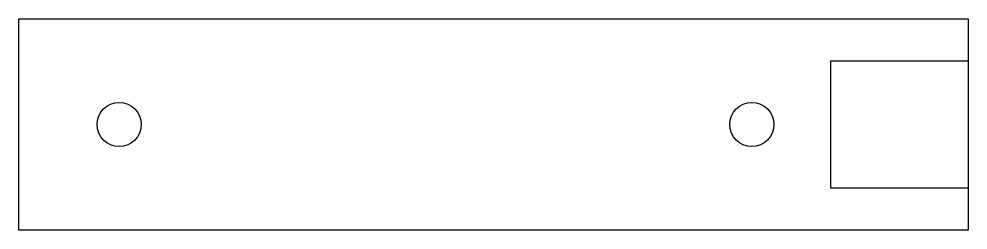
# Model space of a CAD drawing. Header units: inches. Extents: x -1.98 to 2.52, y -0.5 to 0.5.
import ezdxf

# ---------------------------------------------------------------- set-up
doc = ezdxf.new("R2010")
doc.units = ezdxf.units.IN
doc.layers.get('0').update_dxf_attribs({"linetype": 'CONTINUOUS'})

msp = doc.modelspace()

# ---------------------------------------------------------------- linework, layer by layer
for points in [[(2.525, 0.5), (2.525, -0.5), (-1.975, -0.5), (-1.975, 0.5)], [(2.525, -0.301), (1.875, -0.301), (1.875, 0.301), (2.525, 0.301)]]:
    msp.add_lwpolyline(points, close=True)
for centre in [(-1.5, 0), (1.5, 0)]:
    msp.add_circle(centre, 0.105)

doc.saveas('drawing.dxf')
